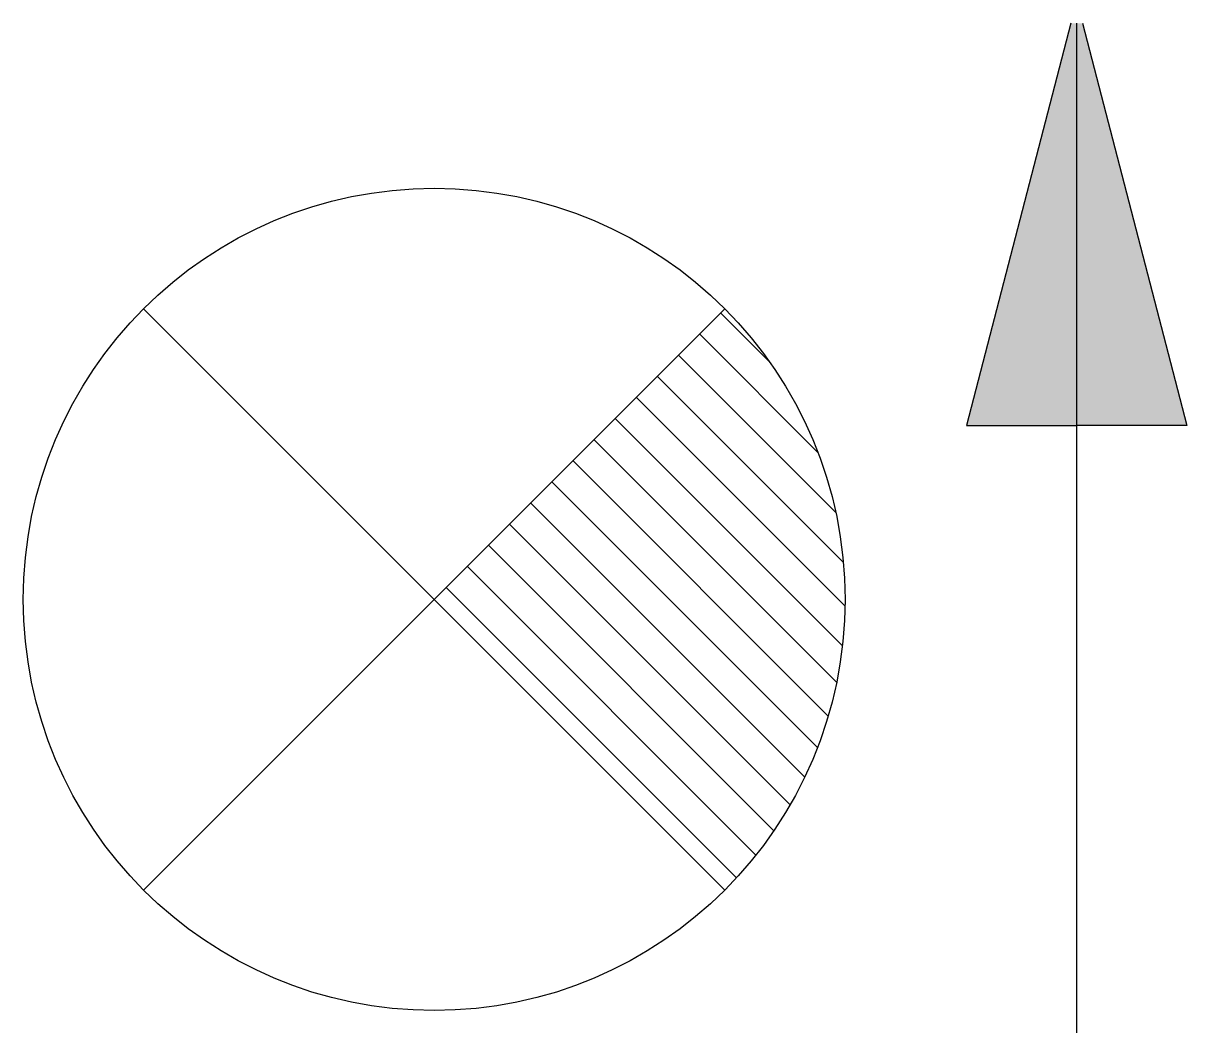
# Model space of a CAD drawing. Header units: inches. Extents: x -0.07 to 0.129, y -0.074 to 0.099.
import ezdxf

# ---------------------------------------------------------------- set-up
doc = ezdxf.new("R2010")
doc.units = ezdxf.units.IN
doc.header["$LTSCALE"] = 30
doc.header["$MEASUREMENT"] = 0

# ---------------------------------------------------------------- blocks, each defined once
blk = doc.blocks.new('*X0')
at = {"color": 0}
for p, q in [((3.42744, 6.22724), (3.43921, 6.22724)), ((3.42744, 6.22213), (3.45609, 6.22213)), ((3.42744, 6.21702), (3.46553, 6.21702)), ((3.42744, 6.21191), (3.47248, 6.21191)), ((3.42744, 6.2068), (3.47798, 6.2068)), ((3.42744, 6.2017), (3.48246, 6.2017)), ((3.42744, 6.19659), (3.48616, 6.19659)), ((3.42744, 6.19148), (3.48923, 6.19148)), ((3.42744, 6.18637), (3.49174, 6.18637)), ((3.42744, 6.18126), (3.49376, 6.18126)), ((3.42744, 6.17615), (3.49535, 6.17615)), ((3.42744, 6.17105), (3.49652, 6.17105)), ((3.42744, 6.16594), (3.49729, 6.16594)), ((3.42744, 6.16083), (3.49769, 6.16083))]:
    blk.add_line(p, q, dxfattribs=at)

msp = doc.modelspace()

# ---------------------------------------------------------------- linework, layer by layer
for p, q in [((0.10896, 0.09853), (0.09111, 0.02975)), ((0.10995, -0.07411), (0.10995, 0.09853)), ((0.11093, 0.09853), (0.12878, 0.02975)), ((-0.04972, -0.04972), (0.04972, 0.04972)), ((-0.04972, 0.04972), (0.04972, -0.04972)), ((0.09111, 0.02975), (0.10995, 0.02975)), ((0.12878, 0.02975), (0.10995, 0.02975))]:
    msp.add_line(p, q)
msp.add_circle((0, 0), 0.07031)
msp.add_solid([(0.11093, 0.09853), (0.10896, 0.09853), (0.12878, 0.02975), (0.09111, 0.02975)])

# ---------------------------------------------------------------- block references
at = {"rotation": 315}
msp.add_blockref('*X0', (-6.77787, -1.93074), dxfattribs=at)

doc.saveas('drawing.dxf')
